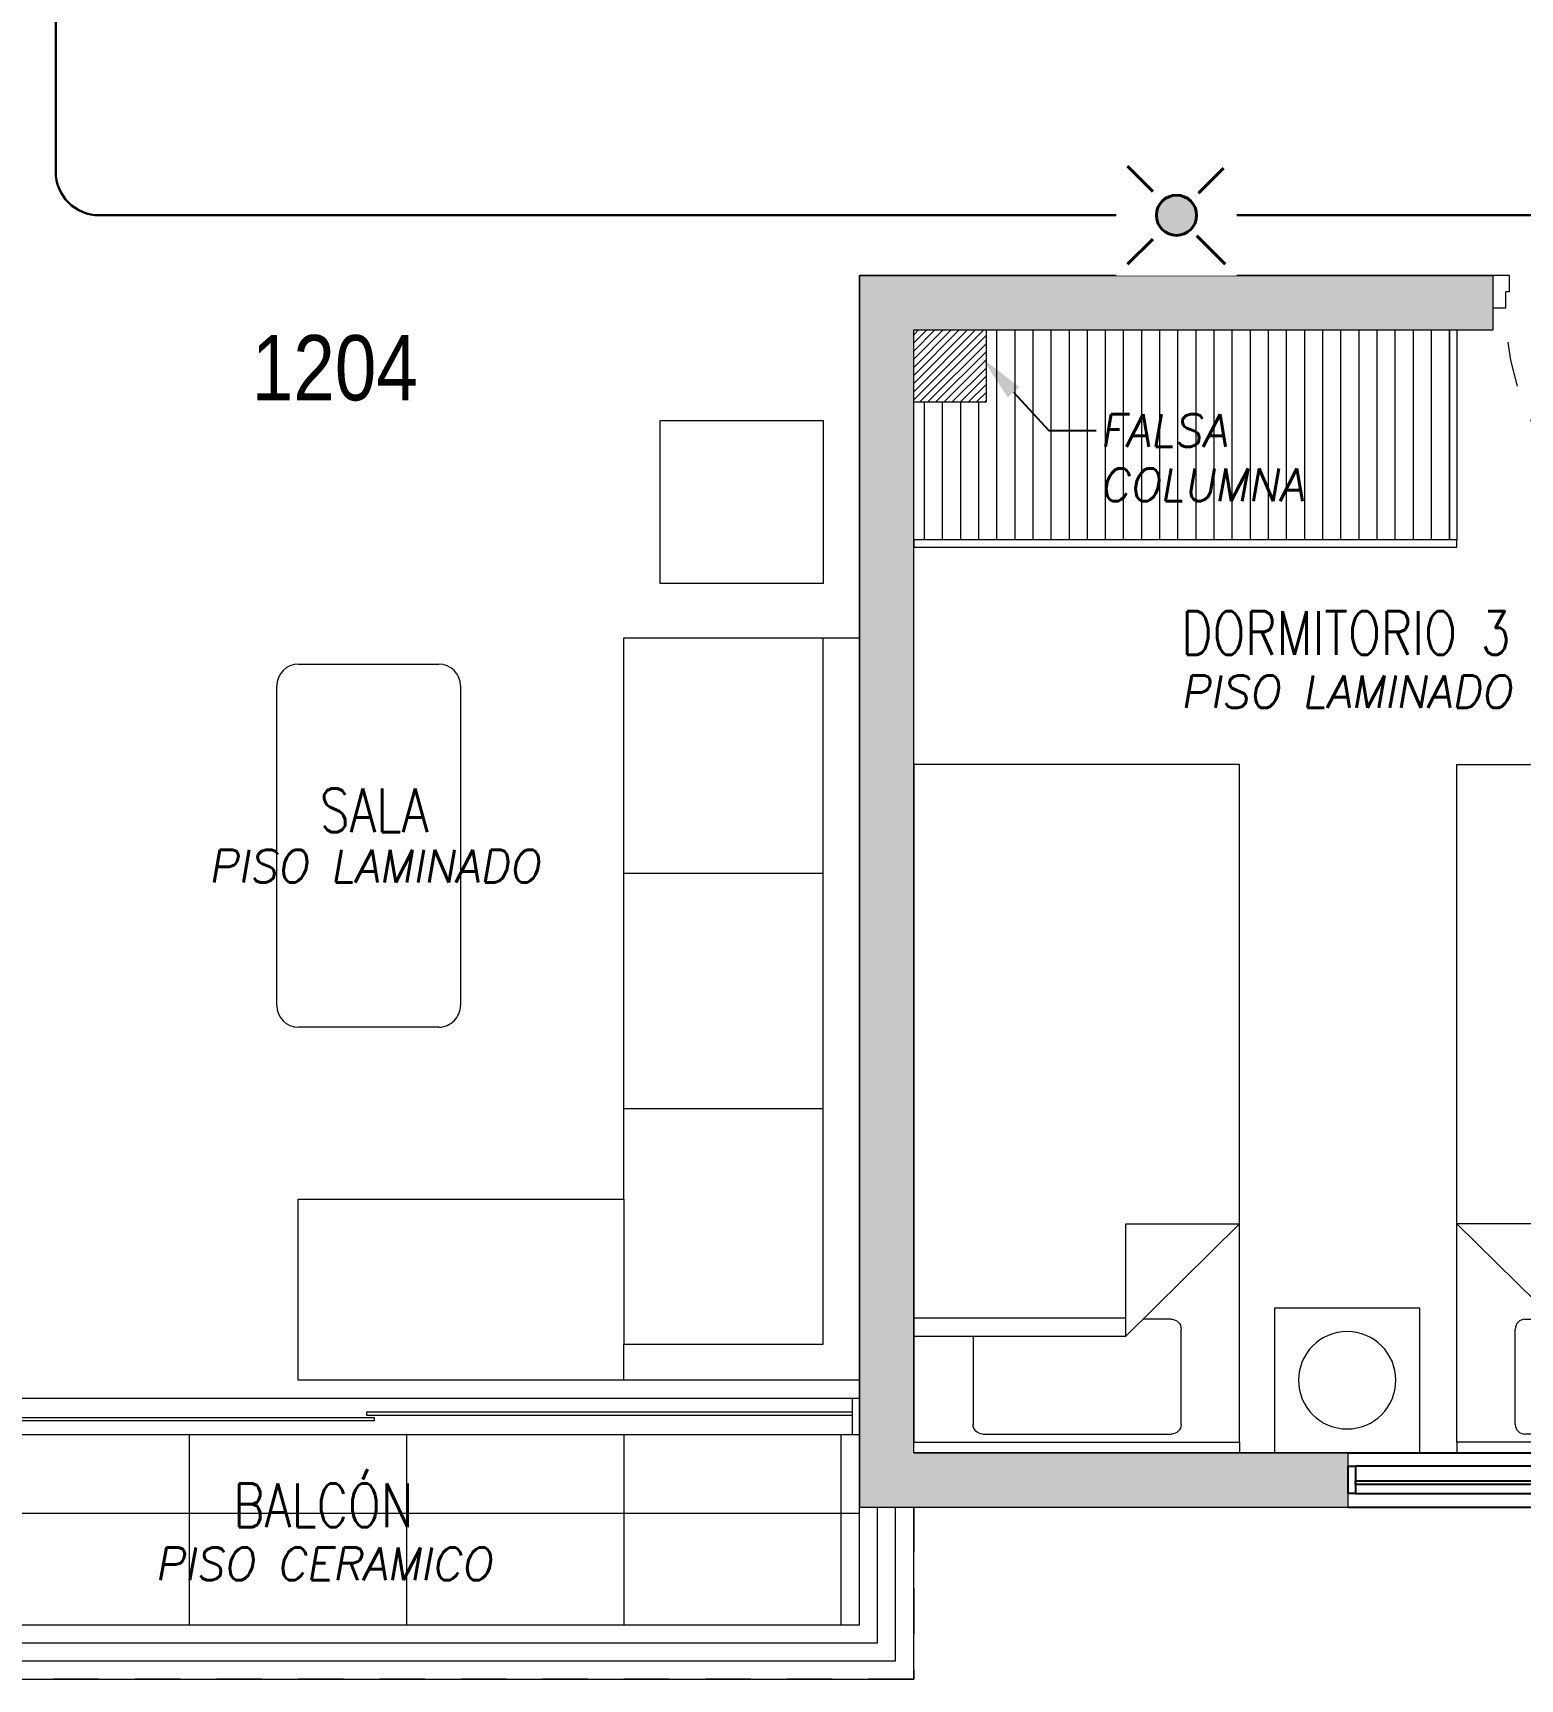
# Model space of a CAD drawing. Header units: millimetres. Extents: x -3 to 53, y -110 to 39.
# Drawn here: x 12.668 to 16.775, y -30.032 to -25.488 of the extents above; entities that cross this region are included whole.
import ezdxf
from ezdxf import colors
from ezdxf.entities.mleader import LeaderData, LeaderLine
from ezdxf.enums import TextEntityAlignment as Align
from ezdxf.math import Vec2, Vec3

# ---------------------------------------------------------------- set-up
doc = ezdxf.new("R2010")
doc.units = ezdxf.units.MM
doc.set_wipeout_variables(frame=1)
for name, pattern in [('CONTINUA', [0]), ('HIDDEN2', [0.1875, 0.125, -0.0625]), ('IMPORT-RAYABARRA', [0.85, 0.3, -0.3, 0, -0.25])]:
    doc.linetypes.add(name, pattern=pattern)
for name, color, linetype in [('A-BARANDAS', 8, 'Continuous'), ('A-EST HATCH', 8, 'Continuous'), ('A-EST PLACAS', 8, 'Continuous'), ('A-EST VIGAS', 8, 'HIDDEN2'), ('A-HATCH', 8, 'Continuous'), ('A-MURO BAJO', 8, 'Continuous'), ('A-NUMERACIONDEP', 8, 'Continuous'), ('A-TEXTO-ACABADO PISO', 8, 'Continuous'), ('A-TEXTO-INDICACIONES', 8, 'Continuous'), ('DLP_MOBILIARIO', 8, 'Continuous'), ('DLP_MOBILIARIO FIJO', 8, 'Continuous'), ('DLP_TEXTO AMBIENTE', 8, 'Continuous')]:
    doc.layers.add(name, color=color, linetype=linetype)
for name, color, linetype, lineweight in [('A-MUROS', 8, 'Continuous', 30), ('MQ.CAN ACI', 5, 'RAYABARRA', 40), ('MQ.CANALI DYA', 3, 'LINEAPERPEN', 30), ('MQ_CAN ACI', 8, 'IMPORT-RAYABARRA', 50)]:
    doc.layers.add(name, color=color, linetype=linetype, lineweight=lineweight)
doc.styles.add('R80', font='ARIALN.TTF', dxfattribs={"height": 2.03})
doc.styles.add('ROMANS', font='ROMANS.shx', dxfattribs={"oblique": 10})
doc.styles.get("Standard").update_dxf_attribs({"font": 'arial.ttf'})
doc.linetypes.add('LINEAPERPEN', pattern='A,0.75,-0.2,["I",Standard,S=0.12,R=0.09,X=0,Y=-0.06],-0.25', length=1.2)
doc.linetypes.add('RAYABARRA', pattern='A,0.3,-0.3,["|",Standard,S=0.1,R=0,X=-0.1,Y=-0.05],-0.25', length=0.85)

# ---------------------------------------------------------------- blocks, each defined once
blk = doc.blocks.new('AVISADOR SONORO 1 EN 75')
at = {"color": 5, "linetype": 'CONTINUA', "ltscale": 0.05}
blk.add_wipeout([(0.1057, 0.5441), (-0.1057, 0.5441), (0, 0.3328)], dxfattribs=at).dxf.layer = 'MQ_CAN ACI'
blk.add_wipeout([(-0.1664, 0), (0.1664, 0), (0.1664, 0.3328), (-0.1664, 0.3328)], dxfattribs=at).dxf.layer = 'MQ_CAN ACI'
at = {"layer": 'MQ.CAN ACI', "linetype": 'CONTINUA', "ltscale": 0.05}
h = blk.add_hatch(color=256, dxfattribs=at)
h.paths.add_polyline_path([(0, 0.1664), (-0.0392, 0.1272, 0.198912), (0, 0.1109, 0.198912), (0.0392, 0.1272)])
h.paths.add_polyline_path([(0.0392, 0.1272, 0.414214), (0.0392, 0.2056), (0, 0.1664)])
h.paths.add_polyline_path([(0.0392, 0.2056, 0.198912), (0, 0.2219, 0.198912), (-0.0392, 0.2056), (0, 0.1664)])
h.paths.add_polyline_path([(0, 0.1664), (-0.0392, 0.2056, 0.414214), (-0.0392, 0.1272)])
for p, q in [((-0.0606, 0.227), (-0.1302, 0.2965)), ((0.0657, 0.2321), (0.1353, 0.3017)), ((-0.1346, 0.0318), (-0.0563, 0.1101)), ((0.1349, 0.0315), (0.0656, 0.1008))]:
    blk.add_line(p, q, dxfattribs=at)
blk.add_circle((0, 0.1664), 0.0555, dxfattribs=at)
blk = doc.blocks.new('DETECTORES2 TORRE')
at = {"layer": 'MQ.CAN ACI', "linetype": 'CONTINUA', "ltscale": 0.05, "xscale": -1}
blk.add_blockref('AVISADOR SONORO 1 EN 75', (6.975, -1.5749), dxfattribs=at)
at = {"layer": 'MQ.CANALI DYA', "elevation": 0}
blk.add_lwpolyline([(3.88, 0.0251), (3.88, -1.2885, 0.414214), (4, -1.4085), (6.8086, -1.4085)], format="xyb", dxfattribs=at)
at = {"layer": 'MQ.CANALI DYA'}
blk.add_lwpolyline([(9.34, -1.1249), (9.34, -1.2886, -0.414214), (9.22, -1.4086), (7.1414, -1.4085)], format="xyb", dxfattribs=at)
blk = doc.blocks.new('_Dot')
at = {"color": 0, "linetype": 'ByBlock', "lineweight": -2}
blk.add_line((-0.5, 0), (-1, 0), dxfattribs=at)
at = {"color": 0, "linetype": 'ByBlock', "const_width": 0.5}
blk.add_lwpolyline([(-0.25, 0, 1), (0.25, 0, 1)], format="xyb", close=True, dxfattribs=at)
blk = doc.blocks.new('EST.P10')
at = {"layer": 'A-EST HATCH', "lineweight": 0}
h = blk.add_hatch(color=8, dxfattribs=at)
h.dxf.hatch_style = 1
h.paths.add_polyline_path([(10.5, -2.74), (10.5, 3.325), (12.15, 3.325), (12.15, 3.525), (10.35, 3.525), (10.35, 2.65), (8.85, 2.65), (8.85, 3.15), (8.7, 3.15), (8.7, 2.45), (10.35, 2.45), (10.35, -2.74)])
h.paths.add_polyline_path([(31.6, 7.325), (30, 7.325), (30, 10.425), (31.2, 10.425), (31.2, 10.575), (29.85, 10.575), (29.85, 7.175), (31.6, 7.175)])
h.paths.add_polyline_path([(32.4, 10.575), (32.55, 10.575), (32.55, 7.175), (32.4, 7.175)])
h.paths.add_polyline_path([(37.9, 11.05), (38.2, 11.05), (38.2, 10.9), (38.05, 10.9), (38.05, 7.825), (37.9, 7.825)])
h.paths.add_polyline_path([(34.95, 10.425), (34.95, 7.325), (33.35, 7.325), (33.35, 7.175), (35.1, 7.175), (35.1, 10.575), (33.75, 10.575), (33.75, 10.425)])
h.paths.add_polyline_path([(44.2, 10.9), (44.8, 10.9), (44.8, 11.05), (44.05, 11.05), (44.05, 7.65), (45.2, 7.65), (45.2, 7.8), (44.2, 7.8)])
h.paths.add_polyline_path([(46, 11.05), (46, 7.65), (46.15, 7.65), (46.15, 11.05)])
h.paths.add_polyline_path([(46.95, 7.8), (48.55, 7.8), (48.55, 10.9), (47.35, 10.9), (47.35, 11.05), (48.7, 11.05), (48.7, 7.65), (46.95, 7.65)])
h.paths.add_polyline_path([(44.2, -2.65), (44.8, -2.65), (44.8, -2.8), (44.05, -2.8), (44.05, 0.6), (45.2, 0.6), (45.2, 0.45), (44.2, 0.45)])
h.paths.add_polyline_path([(46, -2.8), (46, 0.6), (46.15, 0.6), (46.15, -2.8)])
h.paths.add_polyline_path([(46.95, 0.45), (48.55, 0.45), (48.55, -2.65), (47.35, -2.65), (47.35, -2.8), (48.7, -2.8), (48.7, 0.6), (46.95, 0.6)])
h.paths.add_polyline_path([(41.35, -0.35), (41.2, -0.35), (41.2, -2.65), (41.05, -2.65), (41.05, -2.8), (41.35, -2.8)])
h.paths.add_polyline_path([(31.6, 0.925), (30, 0.925), (30, -2.175), (31.2, -2.175), (31.2, -2.325), (29.85, -2.325), (29.85, 1.075), (31.6, 1.075)])
h.paths.add_polyline_path([(32.4, -2.325), (32.55, -2.325), (32.55, 1.075), (32.4, 1.075)])
h.paths.add_polyline_path([(37.9, -2.8), (38.2, -2.8), (38.2, -2.65), (38.05, -2.65), (38.05, 0.425), (37.9, 0.425)])
h.paths.add_polyline_path([(34.95, -2.175), (34.95, 0.925), (33.35, 0.925), (33.35, 1.075), (35.1, 1.075), (35.1, -2.325), (33.75, -2.325), (33.75, -2.175)])
h.paths.add_polyline_path([(18.45, 7.325), (20.05, 7.325), (20.05, 10.425), (18.85, 10.425), (18.85, 10.575), (20.2, 10.575), (20.2, 7.175), (18.45, 7.175)])
h.paths.add_polyline_path([(17.65, 10.575), (17.5, 10.575), (17.5, 7.175), (17.65, 7.175)])
h.paths.add_polyline_path([(11.85, 11.05), (11.85, 10.9), (12, 10.9), (12, 7.825), (12.15, 7.825), (12.15, 11.05)])
h.paths.add_polyline_path([(22.45, 4.725), (13.05, 4.725), (13.05, 4.875), (16.6, 4.875), (16.6, 6.275), (16.8, 6.275), (16.8, 4.875), (19.7, 4.875), (19.7, 6.275), (19.85, 6.275), (19.85, 4.875), (22.25, 4.875), (22.25, 6.125), (20.6, 6.125), (20.6, 6.275), (22.875, 6.275), (22.875, 6.125), (22.45, 6.125)])
h.paths.add_polyline_path([(15.1, 10.425), (15.1, 7.325), (16.7, 7.325), (16.7, 7.175), (14.95, 7.175), (14.95, 10.575), (16.3, 10.575), (16.3, 10.425)])
h.paths.add_polyline_path([(10.35, 5.8), (8.7, 5.8), (8.7, 5.1), (8.85, 5.1), (8.85, 5.6), (10.35, 5.6), (10.35, 4.725), (12.15, 4.725), (12.15, 4.925), (10.5, 4.925), (10.5, 10.99), (10.35, 10.99)])
h.paths.add_polyline_path([(5.85, 10.9), (5.25, 10.9), (5.25, 11.05), (6, 11.05), (6, 7.65), (4.85, 7.65), (4.85, 7.8), (5.85, 7.8)])
h.paths.add_polyline_path([(4.05, 11.05), (4.05, 7.65), (3.9, 7.65), (3.9, 11.05)])
h.paths.add_polyline_path([(3.1, 7.8), (1.5, 7.8), (1.5, 10.9), (2.7, 10.9), (2.7, 11.05), (1.35, 11.05), (1.35, 7.65), (3.1, 7.65)])
h.paths.add_polyline_path([(4.05, -2.8), (4.05, 0.6), (3.9, 0.6), (3.9, -2.8)])
h.paths.add_polyline_path([(3.1, 0.45), (1.5, 0.45), (1.5, -2.65), (2.7, -2.65), (2.7, -2.8), (1.35, -2.8), (1.35, 0.6), (3.1, 0.6)])
h.paths.add_polyline_path([(8.7, -0.35), (8.85, -0.35), (8.85, -2.65), (9, -2.65), (9, -2.8), (8.7, -2.8)])
h.paths.add_polyline_path([(18.45, 0.925), (20.05, 0.925), (20.05, -2.175), (18.85, -2.175), (18.85, -2.325), (20.2, -2.325), (20.2, 1.075), (18.45, 1.075)])
h.paths.add_polyline_path([(17.65, -2.325), (17.5, -2.325), (17.5, 1.075), (17.65, 1.075)])
h.paths.add_polyline_path([(12.15, -2.8), (11.85, -2.8), (11.85, -2.65), (12, -2.65), (12, 0.425), (12.15, 0.425)])
h.paths.add_polyline_path([(15.1, -2.175), (15.1, 0.925), (16.7, 0.925), (16.7, 1.075), (14.95, 1.075), (14.95, -2.325), (16.3, -2.325), (16.3, -2.175)])
h.paths.add_polyline_path([(39.7, 3.525), (37.9, 3.525), (37.9, 3.375), (39.55, 3.375), (39.55, -2.74), (39.7, -2.74), (39.7, 2.5), (41.35, 2.5), (41.35, 3.15), (41.2, 3.15), (41.2, 2.65), (39.7, 2.65)])
h.paths.add_polyline_path([(6, -2.8), (6, 0.6), (4.85, 0.6), (4.85, 0.45), (5.85, 0.45), (5.85, -2.65), (5.25, -2.65), (5.25, -2.8)])
h.paths.add_polyline_path([(3.0968, 5.55), (2.95, 5.55), (2.95, 6.75), (5.1, 6.75), (5.1, 6.6), (4.65, 6.6), (4.65, 5), (4.45, 5), (4.45, 6.6), (3.1, 6.6), (3.1, 5.55)], flags=17)
h.paths.add_polyline_path([(3.0968, 2.7), (2.95, 2.7), (2.95, 1.5), (5.1, 1.5), (5.1, 1.65), (4.65, 1.65), (4.65, 3.25), (4.45, 3.25), (4.45, 1.65), (3.1, 1.65), (3.1, 2.7)], flags=17)
h.paths.add_polyline_path([(8.8501, 4.2), (6, 4.2), (6, 6.75), (5.85, 6.75), (5.85, 4.2), (3.1, 4.2), (3.1, 4.8), (2.95, 4.8), (2.95, 4.2), (0.15, 4.2), (0.15, 8.25), (0, 8.25), (0, 0), (0.15, 0), (0.15, 4.05), (2.95, 4.05), (2.95, 3.45), (3.1, 3.45), (3.1, 4.05), (5.85, 4.05), (5.85, 1.5), (6, 1.5), (6, 4.05), (8.8501, 4.05)])
h.paths.add_polyline_path([(8.7, 11.05), (8.7, 8.6), (8.85, 8.6), (8.85, 10.9), (9, 10.9), (9, 11.05)])
h.paths.add_polyline_path([(22.9, 4.725), (25, 4.725), (25, 4.875), (23.05, 4.875), (23.05, 8.575), (25, 8.575), (25, 8.725), (23.05, 8.725), (23.05, 10.575), (22.2, 10.575), (22.2, 10.425), (22.9, 10.425)])
h.paths.add_polyline_path([(39.7, 10.99), (39.7, 5.75), (41.35, 5.75), (41.35, 5.1), (41.2, 5.1), (41.2, 5.6), (39.7, 5.6), (39.7, 4.725), (37.9, 4.725), (37.9, 4.875), (39.55, 4.875), (39.55, 10.99)])
h.paths.add_polyline_path([(47.1, 4.2), (49.9, 4.2), (49.9, 8.25), (50.05, 8.25), (50.05, 0), (49.9, 0), (49.9, 4.05), (47.1, 4.05), (47.1, 3.45), (46.95, 3.45), (46.95, 4.05), (44.2, 4.05), (44.2, 1.5), (44.05, 1.5), (44.05, 4.05), (41.1999, 4.05), (41.1999, 4.2), (44.05, 4.2), (44.05, 6.75), (44.2, 6.75), (44.2, 4.2), (46.95, 4.2), (46.95, 4.8), (47.1, 4.8)])
h.paths.add_polyline_path([(41.35, 11.05), (41.05, 11.05), (41.05, 10.9), (41.2, 10.9), (41.2, 8.6), (41.35, 8.6)])
h.paths.add_polyline_path([(46.9532, 5.55), (47.1, 5.55), (47.1, 6.75), (44.95, 6.75), (44.95, 6.6), (45.4, 6.6), (45.4, 5), (45.6, 5), (45.6, 6.6), (46.95, 6.6), (46.95, 5.55)], flags=17)
h.paths.add_polyline_path([(46.9532, 2.7), (47.1, 2.7), (47.1, 1.5), (44.95, 1.5), (44.95, 1.65), (45.4, 1.65), (45.4, 3.25), (45.6, 3.25), (45.6, 1.65), (46.95, 1.65), (46.95, 2.7)], flags=17)
h.paths.add_polyline_path([(26.7, 4.725), (26.85, 4.725), (26.85, 8.725), (26.7, 8.725)])
h.paths.add_polyline_path([(27.15, 10.425), (27.85, 10.425), (27.85, 10.575), (27, 10.575), (27, 4.725), (27.15, 4.725)])
h.paths.add_polyline_path([(27.6, 6.125), (27.6, 4.725), (37, 4.725), (37, 4.875), (33.45, 4.875), (33.45, 6.275), (33.25, 6.275), (33.25, 4.875), (30.35, 4.875), (30.35, 6.275), (30.2, 6.275), (30.2, 4.875), (27.8, 4.875), (27.8, 6.125), (29.45, 6.125), (29.45, 6.275), (27.175, 6.275), (27.175, 6.125)])
h.paths.add_polyline_path([(21.05, 1.975), (21.05, 2.125), (22.85, 2.125), (22.85, 3.375), (20.3, 3.375), (20.3, 1.975), (20.15, 1.975), (20.15, 3.375), (16.8, 3.375), (16.8, 1.975), (16.6, 1.975), (16.6, 3.375), (13.05, 3.375), (13.05, 3.525), (23.05, 3.525), (23.05, 1.975)])
h.paths.add_polyline_path([(23.05, 1.95), (23.05, -1.775), (26.7, -1.775), (26.7, 0.875), (24.35, 0.875), (24.35, 1.425), (24.05, 1.425), (24.05, 1.575), (24.5, 1.575), (24.5, 1.025), (26.7, 1.025), (26.7, 3.375), (24.05, 3.375), (24.05, 3.525), (26.85, 3.525), (26.85, -1.925), (23.05, -1.925), (23.05, -2.325), (22.2, -2.325), (22.2, -2.175), (22.9, -2.175), (22.9, 1.95)])
h.paths.add_polyline_path([(29, 1.975), (29, 2.125), (27.2, 2.125), (27.2, 3.375), (29.75, 3.375), (29.75, 1.975), (29.9, 1.975), (29.9, 3.375), (33.25, 3.375), (33.25, 1.975), (33.45, 1.975), (33.45, 3.375), (37, 3.375), (37, 3.525), (27, 3.525), (27, 1.975)])
h.paths.add_polyline_path([(27, 1.95), (27, -2.325), (27.85, -2.325), (27.85, -2.175), (27.15, -2.175), (27.15, 1.95)])
at = {"layer": 'A-EST PLACAS', "color": 8, "lineweight": 0}
blk.add_lwpolyline([(15.1, -2.175), (15.1, 0.925), (16.7, 0.925), (16.7, 1.075), (14.95, 1.075), (14.95, -2.325), (16.3, -2.325), (16.3, -2.175)], close=True, dxfattribs=at)
at = {"layer": 'A-EST VIGAS', "color": 8, "lineweight": 0}
blk.add_line((16.3, -2.325), (17.5, -2.325), dxfattribs=at)
blk.add_lwpolyline([(15.1, -2.325), (15.1, -2.8), (12.15, -2.8)], dxfattribs=at)
blk = doc.blocks.new('1 PLAZA')
at = {"color": 8, "lineweight": 0}
for p, q in [((-0.2859, -0.3221), (-0.2859, -0.0781)), ((-0.2592, -0.0513), (0.2619, -0.0513)), ((0.2887, -0.0781), (0.2887, -0.3415)), ((-0.45, -0.3221), (0.1356, -0.3221)), ((0.45, -0.6318), (0.1356, -0.3221)), ((0.1356, -0.3221), (0.1356, -0.6318)), ((0.1356, -0.371), (-0.45, -0.371)), ((0.2619, -0.3683), (0.1825, -0.3683)), ((0.1356, -0.6318), (0.45, -0.6318))]:
    blk.add_line(p, q, dxfattribs=at)
at = {"color": 8, "lineweight": 0, "extrusion": (4.49068e-08, -3.60286e-08, 1), "elevation": 0}
blk.add_lwpolyline([(-0.45, -0.0287), (0.45, -0.0287), (0.45, 0), (-0.45, 0)], close=True, dxfattribs=at)
at = {"color": 8, "lineweight": 0}
blk.add_lwpolyline([(-0.45, -1.9), (-0.45, -0.0287), (0.45, -0.0287), (0.45, -1.9)], close=True, dxfattribs=at)
for centre, start, end in [((-0.2592, -0.0781), 90, 180), ((0.2619, -0.0781), 0, 90), ((0.2619, -0.3415), 270, 0)]:
    blk.add_arc(centre, 0.0267, start, end, dxfattribs=at)
blk = doc.blocks.new('VELADOR')
at = {"color": 8, "lineweight": 0}
blk.add_lwpolyline([(0, 0.4), (0, 0), (0.4, 0), (0.4, 0.4)], close=True, dxfattribs=at)
blk.add_circle((0.2, 0.2), 0.1344, dxfattribs=at)
blk = doc.blocks.new('*U142')
at = {"color": 8, "lineweight": 0}
for p, q in [((0.01, 0.755), (0.01, 0.8)), ((0.1, 0.765), (0.1, 0.8)), ((0.055, 0.755), (0.01, 0.755)), ((0.1, 0.765), (0.055, 0.765)), ((0.055, 0.755), (0.055, 0.765)), ((0.055, 0.045), (0.01, 0.045)), ((0.01, 0.045), (0.01, 0)), ((0.055, 0.045), (0.055, 0.035)), ((0.1, 0.035), (0.055, 0.035)), ((0.1, 0.035), (0.1, 0))]:
    blk.add_line(p, q, dxfattribs=at)
blk.add_lwpolyline([(0.83, 0.07), (0.83, 0.035), (0.1, 0.035), (0.1, 0.07)], close=True, dxfattribs=at)
at = {"color": 8, "linetype": 'HIDDEN2', "lineweight": 0}
blk.add_arc((0.0996, 0.034), 0.731, 2.2301, 89.9672, dxfattribs=at)
blk = doc.blocks.new('VP.120')
at = {"layer": 'A-MURO BAJO'}
for p, q in [((0, 0), (1.2, 0)), ((0, -0.15), (1.2, -0.15))]:
    blk.add_line(p, q, dxfattribs=at)
at = {"layer": 'DLP_MOBILIARIO FIJO', "color": 251}
for p, q in [((0.02, -0.0375), (1.18, -0.0375)), ((1.18, -0.1125), (0.02, -0.1125))]:
    blk.add_line(p, q, dxfattribs=at)
at = {"layer": 'DLP_MOBILIARIO FIJO', "color": 6}
for points in [[(0, -0.1125), (0.02, -0.1125), (0.02, -0.0375), (0, -0.0375)], [(1.2, -0.1125), (1.18, -0.1125), (1.18, -0.0375), (1.2, -0.0375)]]:
    blk.add_lwpolyline(points, close=True, dxfattribs=at)
at = {"layer": 'DLP_MOBILIARIO FIJO', "elevation": 0}
for points in [[(0.61, -0.0625), (0.02, -0.0625), (0.02, -0.0725), (0.61, -0.0725)], [(0.59, -0.0875), (1.18, -0.0875), (1.18, -0.0775), (0.59, -0.0775)]]:
    blk.add_lwpolyline(points, close=True, dxfattribs=at)
blk = doc.blocks.new('SOFA SEC')
at = {"color": 8, "lineweight": 0}
for p, q in [((0, 0.65), (0.1, 0.65)), ((0.1, 0.65), (0.1, 0.1)), ((0.5, 0.65), (0.1, 0.65)), ((0.75, 0.65), (0.75, 0.1)), ((1.4, 0.65), (1.4, 0.1)), ((0.1, 0.1), (2.05, 0.1))]:
    blk.add_line(p, q, dxfattribs=at)
blk.add_lwpolyline([(0.5, 1.55), (0.5, 0.65), (2.05, 0.65), (2.05, 0), (0, 0), (0, 1.55)], close=True, dxfattribs=at)
blk = doc.blocks.new('MESA CENTRO')
at = {"color": 8, "lineweight": 0}
for p, q in [((-0.1937, 0), (0.1937, 0)), ((-0.2537, -0.9421), (-0.2537, -0.06)), ((0.2537, -0.06), (0.2537, -0.9421)), ((0.1937, -1.0021), (-0.1937, -1.0021))]:
    blk.add_line(p, q, dxfattribs=at)
for centre, start, end in [((-0.1937, -0.06), 90, 180), ((0.1937, -0.06), 0, 90), ((-0.1937, -0.9421), 180, 270), ((0.1937, -0.9421), 270, 0)]:
    blk.add_arc(centre, 0.06, start, end, dxfattribs=at)
blk = doc.blocks.new('DPTO 75')
at = {"layer": 'A-HATCH', "lineweight": 0}
h = blk.add_hatch(dxfattribs=at)
h.set_pattern_fill('_USER', color=8, scale=0.6, angle=-180, double=1, pattern_type=0)
h.set_pattern_definition([(180, (-1.7, 6.175), (7e-17, -0.6), []), (270, (-1.7, 6.175), (0.6, 4e-17), [])])
h.paths.add_polyline_path([(-4.5, 6.175), (-4.5, 5.65), (-1.7, 5.65), (-1.7, 6.175)])
h = blk.add_hatch(dxfattribs=at)
h.set_pattern_fill('ANSI31', color=8, scale=0.005, angle=-180)
h.set_pattern_definition([(225, (-68.17971, 39.201629), (0.01122532, -0.01122532), [])])
h.paths.add_polyline_path([(-4.65, 2.8), (-4.85, 2.8), (-4.85, 2.6), (-4.65, 2.6)])
at = {"layer": 'DLP_MOBILIARIO FIJO', "lineweight": 0}
h = blk.add_hatch(dxfattribs=at)
h.set_pattern_fill('_USER', color=8, scale=0.05, angle=90, pattern_type=0)
h.set_pattern_definition([(90, (-6.130017, 3.18), (-0.05, 3e-18), [])])
h.paths.add_polyline_path([(-6.13, 3.18), (-6.13, 2.6), (-4.85, 2.6), (-4.85, 2.8), (-4.65, 2.8), (-4.65, 3.18)])
at = {"layer": 'A-BARANDAS', "color": 8, "lineweight": 0, "elevation": 0}
for points in [[(-1.7, 6.275), (-4.6, 6.275), (-4.6, 5.85)], [(-1.7, 6.225), (-4.55, 6.225), (-4.55, 5.85)]]:
    blk.add_lwpolyline(points, dxfattribs=at)
at = {"layer": 'A-MURO BAJO', "color": 8, "lineweight": 0}
for p, q in [((-4.65, 6.325, 0), (-4.65, 5.85, 0)), ((-1.72, 5.65, 0), (-4.48, 5.65, 0)), ((-4.48, 5.55, 0), (-1.72, 5.55, 0))]:
    blk.add_line(p, q, dxfattribs=at)
at = {"layer": 'A-MURO BAJO', "color": 8, "lineweight": 0, "elevation": 0}
for points in [[(-1.7, 6.325), (-4.65, 6.325)], [(-1.7, 6.175), (-4.5, 6.175), (-4.5, 5.85)]]:
    blk.add_lwpolyline(points, dxfattribs=at)
at = {"layer": 'A-MUROS', "color": 8, "lineweight": 0}
for p, q in [((-5.85, 5.85, 0), (-5.85, 5.7, 0)), ((-4.5, 5.85, 0), (-5.85, 5.85, 0)), ((-4.5, 5.85, 0), (-4.5, 2.45, 0)), ((-4.65, 5.7, 0), (-5.85, 5.7, 0)), ((-4.65, 5.7, 0), (-4.65, 2.8, 0)), ((-4.85, 2.6, 0), (-4.85, 2.8, 0)), ((-4.85, 2.8, 0), (-4.65, 2.8, 0)), ((-6.25, 2.6, 0), (-6.25, 2.45, 0)), ((-4.85, 2.6, 0), (-6.25, 2.6, 0)), ((-4.5, 2.45, 0), (-6.25, 2.45, 0))]:
    blk.add_line(p, q, dxfattribs=at)
at = {"layer": 'DLP_MOBILIARIO', "color": 8, "lineweight": 0, "elevation": 0}
blk.add_lwpolyline([(-3.95, 3.3), (-3.95, 2.85), (-4.4, 2.85), (-4.4, 3.3)], close=True, dxfattribs=at)
at = {"layer": 'DLP_MOBILIARIO FIJO', "color": 8, "lineweight": 0, "elevation": 0}
for points in [[(-4.5, 5.55), (-4.48, 5.55), (-4.48, 5.65), (-4.5, 5.65)], [(-3.14, 5.5875), (-4.48, 5.5875), (-4.48, 5.5975), (-3.14, 5.5975)], [(-3.16, 5.6125), (-1.72, 5.6125), (-1.72, 5.6025), (-3.16, 5.6025)], [(-6.15, 3.2), (-6.15, 3.18), (-4.65, 3.18), (-4.65, 3.2)], [(-6.13, 2.6), (-6.15, 2.6), (-6.15, 3.18), (-6.13, 3.18)], [(-4.65, 2.6), (-6.13, 2.6), (-6.13, 3.18), (-4.65, 3.18)]]:
    blk.add_lwpolyline(points, close=True, dxfattribs=at)
at = {"color": 8, "lineweight": 0, "xscale": -1}
blk.add_blockref('VP.120', (-5.85, 5.85), dxfattribs=at)
at = {"layer": 'DLP_MOBILIARIO', "color": 8, "lineweight": 0, "extrusion": (-4.49068e-08, 3.60286e-08, 1)}
blk.add_blockref('1 PLAZA', (-6.6, 5.7, 0), dxfattribs=at)
at = {"layer": 'DLP_MOBILIARIO', "color": 8, "lineweight": 0, "extrusion": (-4.49068e-08, -3.60286e-08, -1)}
for name, p, zscale in [('VELADOR', (5.6471, 5.3, 0), -1.000000000000014), ('1 PLAZA', (5.1, 5.7, 0), -1.000000000000016)]:
    blk.add_blockref(name, p, dxfattribs=dict(at, zscale=zscale))
at = {"layer": 'DLP_MOBILIARIO', "color": 8, "lineweight": 0}
for name, p, rotation in [('SOFA SEC', (-4.5, 5.5, 0), 269.9995671478981), ('MESA CENTRO', (-3.1447, 3.5229, 0), 179.9999774208888)]:
    blk.add_blockref(name, p, dxfattribs=dict(at, rotation=rotation))
at = {"layer": 'DLP_MOBILIARIO', "color": 8, "lineweight": 0, "xscale": -1.000000000000009, "rotation": 270}
blk.add_blockref('*U142', (-7.05, 2.44), dxfattribs=at)
blk = doc.blocks.new('TEXTO AMBIENTES P10')
at = {"layer": 'A-TEXTO-ACABADO PISO', "color": 8, "lineweight": 0, "char_height": 0.09, "attachment_point": 2, "rotation": 0, "style": 'ROMANS'}
for width, insert in [(1.20225, (14.9438, -11.0788)), (1.034523, (12.2599, -11.5603, 0))]:
    blk.add_mtext_dynamic_manual_height_columns('PISO LAMINADO', width=width, gutter_width=12.5, heights=[0], dxfattribs=dict(at, insert=insert))
at = {"layer": 'A-TEXTO-ACABADO PISO', "color": 8, "lineweight": 0, "insert": (12.1197, -13.487), "char_height": 0.09, "attachment_point": 2, "style": 'ROMANS'}
blk.add_mtext_dynamic_manual_height_columns('PISO CERAMICO', width=1.20225, gutter_width=12.5, heights=[0], dxfattribs=at)
at = {"layer": 'DLP_TEXTO AMBIENTE', "color": 8, "lineweight": 0, "style": 'ROMANS', "width": 0.8}
for s, p in [('DORMITORIO 3', (14.9436, -11.0219)), ('SALA', (12.26, -11.5114, 0)), ('BALCÓN', (12.12, -13.4302, 0))]:
    blk.add_text(s, height=0.12, dxfattribs=at).set_placement(p, align=Align.CENTER)
blk = doc.blocks.new('TEXTO NOTAS P10')
at = {"layer": 'A-TEXTO-INDICACIONES'}
ml = blk.add_multileader_mtext('Standard', dxfattribs=at)
ml.set_content('FALSA COLUMNA', color=256, style='ROMANS')
ml.set_leader_properties(color=7)
ml.build(insert=Vec2(0, 0))
ml.multileader.update_dxf_attribs({"dogleg_length": 1.3073, "arrow_head_size": 0.13, "scale": 0.1})
ctx = ml.context
ctx.base_point, ctx.scale, ctx.char_height, ctx.arrow_head_size, ctx.landing_gap_size, ctx.plane_origin = Vec3(14.2541, -10.4025), 0.1, 0.09, 0.13, 0.01, Vec3(14.0396, -11.3858)
notes = []
notes.append((ctx, [(0, (1, 1, 0), (14.1234, -10.4025), (1, 0), 0.1307, [(0, [(13.9373, -10.2015)], 0, [])])]))
ctx.mtext.insert, ctx.mtext.width, ctx.mtext.defined_height, ctx.mtext.flow_direction = Vec3(14.2641, -10.3575), 0.532149, 0.5349, 5
for ctx, leaders in notes:
    for number, flags, end, landing, length, lines in leaders:
        leader = LeaderData()
        leader.index, (leader.has_last_leader_line, leader.has_dogleg_vector, leader.attachment_direction) = number, flags
        leader.last_leader_point, leader.dogleg_vector, leader.dogleg_length = Vec3(end), Vec3(landing), length
        for number, points, colour, breaks in lines:
            line = LeaderLine()
            line.index, line.vertices, line.color, line.breaks = number, Vec3.list(points), colors.encode_raw_color(colour), breaks
            leader.lines.append(line)
        ctx.leaders.append(leader)
blk = doc.blocks.new('arq.')
at = {"layer": 'A-EST PLACAS', "color": 8}
blk.add_blockref('EST.P10', (101.2127, -25.3388), dxfattribs=at)
at = {"layer": 'A-NUMERACIONDEP', "color": 8, "lineweight": 0}
ml = blk.add_multileader_mtext('Standard', dxfattribs=at)
ml.set_content('1204', color=8, style='R80')
ml.set_leader_properties(color=256)
ml.set_arrow_properties(name='DOT')
ml.build(insert=Vec2(0, 0))
ml.multileader.update_dxf_attribs({"leader_type": 0, "has_text_frame": 1, "text_left_attachment_type": 2, "text_right_attachment_type": 2, "dogleg_length": 0.36, "arrow_head_size": 0.06, "scale": 0.06})
ctx = ml.context
ctx.base_point, ctx.scale, ctx.char_height, ctx.arrow_head_size, ctx.landing_gap_size, ctx.plane_origin = Vec3(114.441, -24.5202), 0.06, 0.18, 0.06, 0.06, Vec3(113.2243, -24.5245)
ctx.left_attachment, ctx.right_attachment, ctx.text_align_type = 2, 2, 1
notes = []
notes.append((ctx, [(0, (1, 1, 0), (115.0791, -24.5202), (-1, 0), 0.0917, [(0, [(115.3656, -24.1712)], 0, [])])]))
ctx.mtext.insert, ctx.mtext.width, ctx.mtext.alignment, ctx.mtext.flow_direction = Vec3(114.7142, -24.4283), 1.651961, 2, 5
for ctx, leaders in notes:
    for number, flags, end, landing, length, lines in leaders:
        leader = LeaderData()
        leader.index, (leader.has_last_leader_line, leader.has_dogleg_vector, leader.attachment_direction) = number, flags
        leader.last_leader_point, leader.dogleg_vector, leader.dogleg_length = Vec3(end), Vec3(landing), length
        for number, points, colour, breaks in lines:
            line = LeaderLine()
            line.index, line.vertices, line.color, line.breaks = number, Vec3.list(points), colors.encode_raw_color(colour), breaks
            leader.lines.append(line)
        ctx.leaders.append(leader)
at = {"color": 8, "rotation": 180}
blk.add_blockref('DPTO 75', (111.6627, -21.8138, 0), dxfattribs=at)
at = {"layer": 'A-TEXTO-INDICACIONES', "color": 8}
blk.add_blockref('TEXTO NOTAS P10', (102.5627, -14.2888), dxfattribs=at)
at = {"layer": 'DLP_TEXTO AMBIENTE', "color": 8}
blk.add_blockref('TEXTO AMBIENTES P10', (102.5627, -14.2888), dxfattribs=at)

msp = doc.modelspace()

# ---------------------------------------------------------------- block references
at = {"color": 7}
msp.add_blockref('arq.', (-101.2125, -1.8936), dxfattribs=at)

# ---------------------------------------------------------------- next in the draw order: block references
at = {"layer": 'MQ.CANALI DYA'}
msp.add_blockref('DETECTORES2 TORRE', (8.851, -24.5825, 0), dxfattribs=at)

doc.saveas('drawing.dxf')
